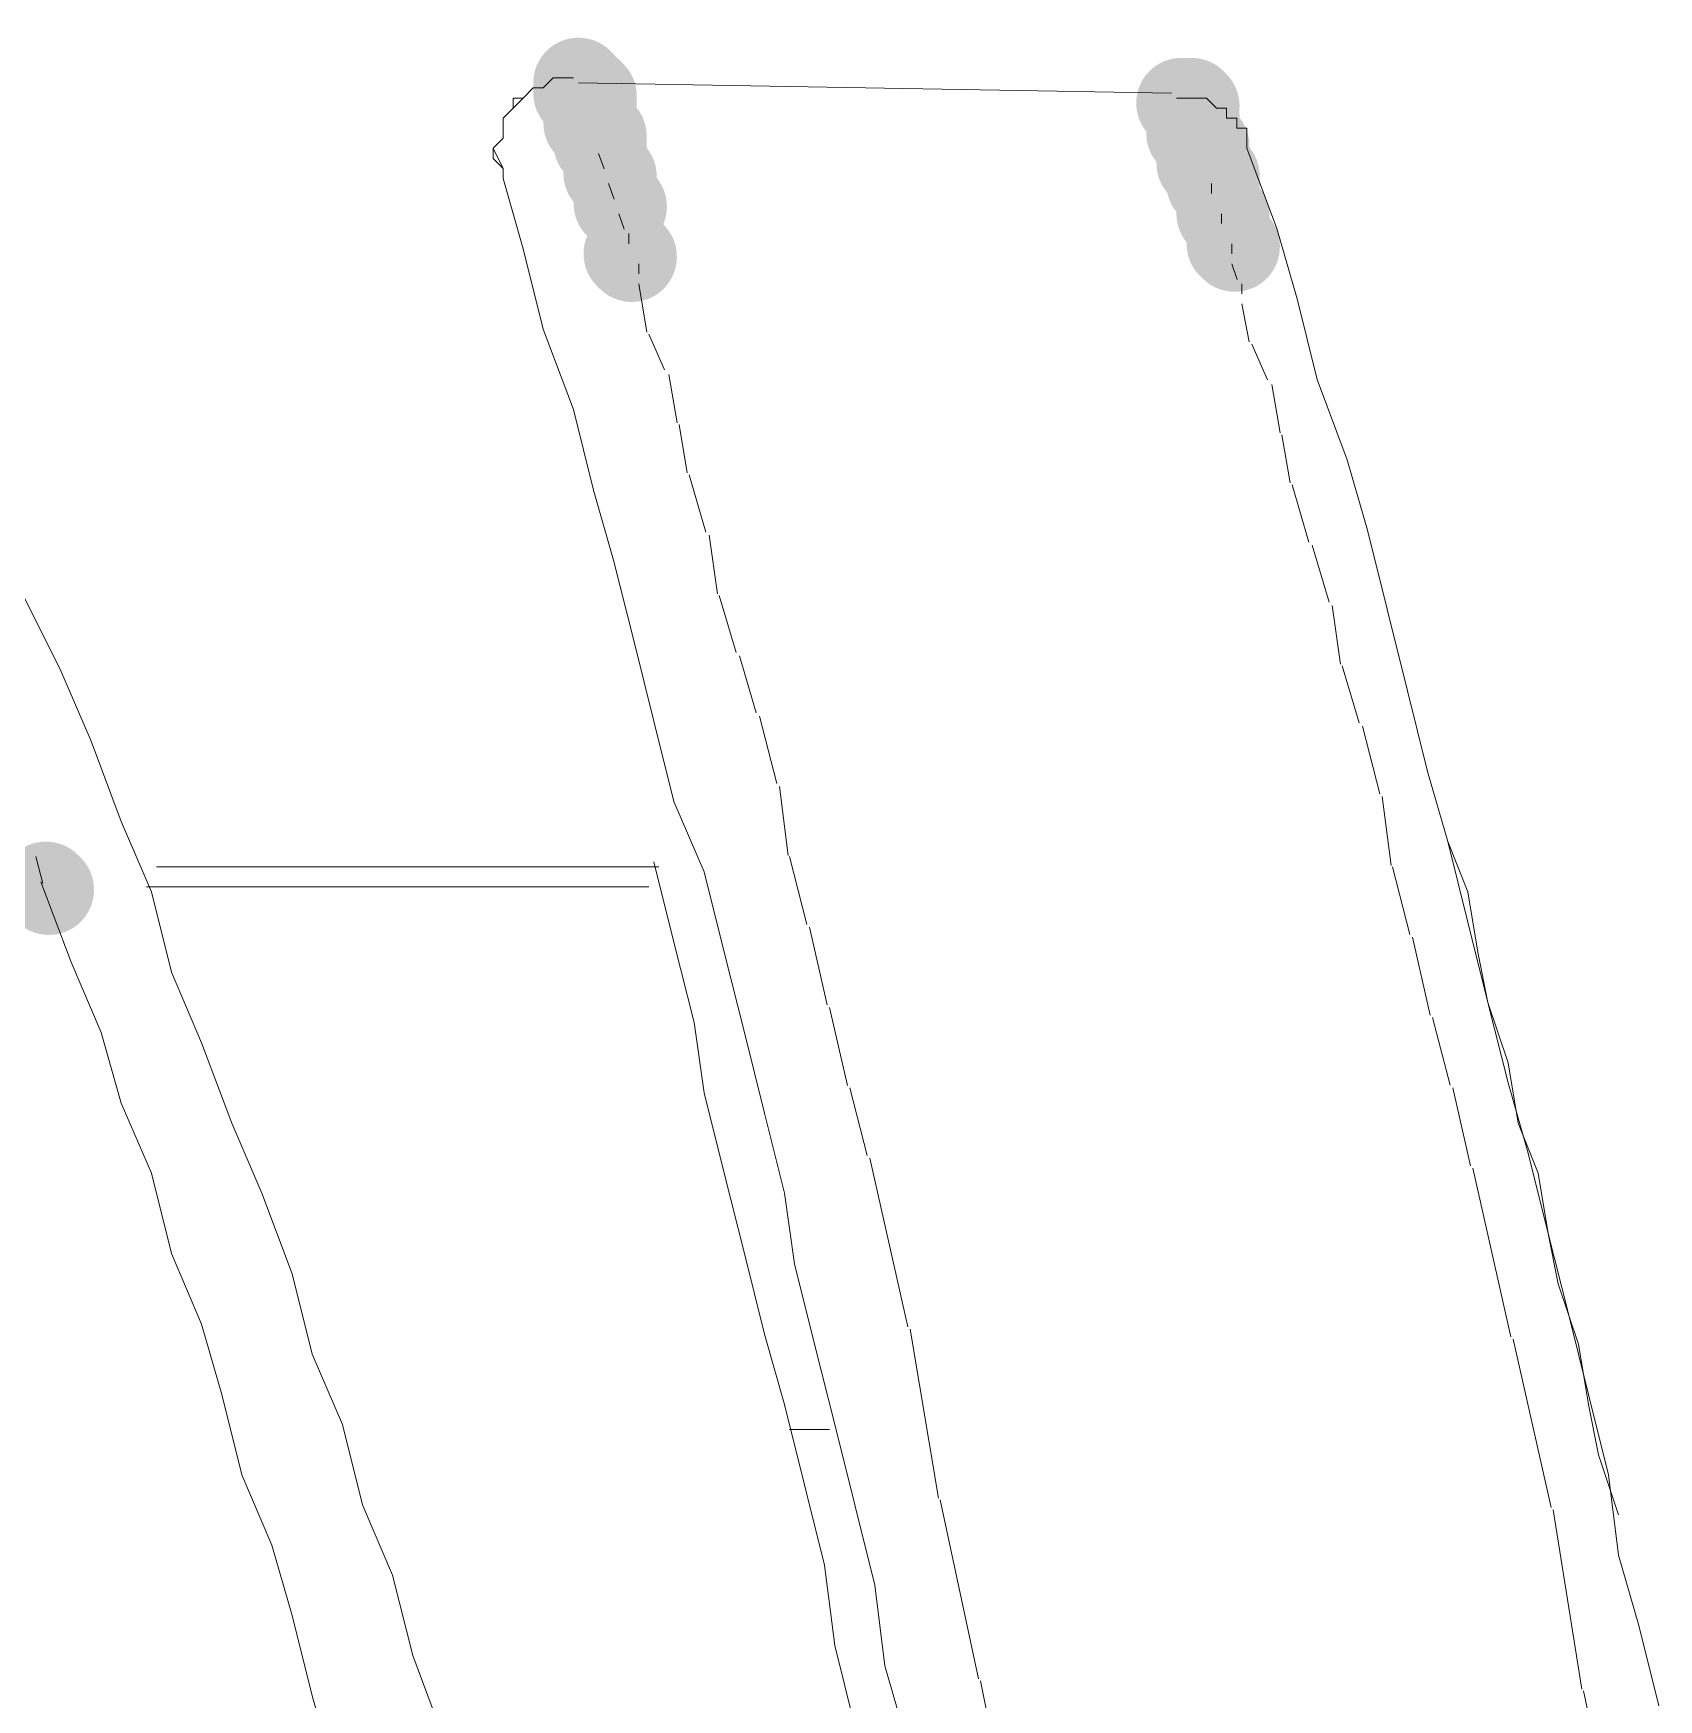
# Model space of a CAD drawing. Header units: millimetres. Extents: x 0 to 297, y 0 to 208.
# Drawn here: x 226.004 to 229.103, y 153.901 to 157.079 of the extents above; entities that cross this region are included whole.
import ezdxf

# ---------------------------------------------------------------- set-up
doc = ezdxf.new("R2010")
doc.units = ezdxf.units.MM

msp = doc.modelspace()

# ---------------------------------------------------------------- hatches: boundary and pattern name
h = msp.add_hatch(color=7)
edge = h.paths.add_edge_path(flags=0)
edge.add_spline(control_points=[(227.104183, 157.045637), (227.070638, 157.079182), (227.015746, 157.079182), (226.982201, 157.045637), (226.948656, 157.012092), (226.948656, 156.9572), (226.982201, 156.923655), (226.982201, 156.923655), (226.987845, 156.918011), (226.987845, 156.918011), (227.02139, 156.884466), (227.076282, 156.884466), (227.109827, 156.918011), (227.143372, 156.951556), (227.143372, 157.006447), (227.109827, 157.039992), (227.109827, 157.039992), (227.104183, 157.045637), (227.104183, 157.045637)], knot_values=[0, 0, 0, 0, 1, 1, 1, 2, 2, 2, 3, 3, 3, 4, 4, 4, 5, 5, 5, 6, 6, 6, 6], degree=3, periodic=1)
h = msp.add_hatch(color=7)
edge = h.paths.add_edge_path(flags=0)
edge.add_spline(control_points=[(227.104183, 157.045637), (227.070638, 157.079182), (227.015746, 157.079182), (226.982201, 157.045637), (226.948656, 157.012092), (226.948656, 156.9572), (226.982201, 156.923655), (226.982201, 156.923655), (226.987845, 156.918011), (226.987845, 156.918011), (227.02139, 156.884466), (227.076282, 156.884466), (227.109827, 156.918011), (227.143372, 156.951556), (227.143372, 157.006447), (227.109827, 157.039992), (227.109827, 157.039992), (227.104183, 157.045637), (227.104183, 157.045637)], knot_values=[0, 0, 0, 0, 1, 1, 1, 2, 2, 2, 3, 3, 3, 4, 4, 4, 5, 5, 5, 6, 6, 6, 6], degree=3, periodic=1)
h = msp.add_hatch(color=7)
edge = h.paths.add_edge_path(flags=0)
edge.add_spline(control_points=[(227.104183, 157.045637), (227.070638, 157.079182), (227.015746, 157.079182), (226.982201, 157.045637), (226.948656, 157.012092), (226.948656, 156.9572), (226.982201, 156.923655), (226.982201, 156.923655), (226.987845, 156.918011), (226.987845, 156.918011), (227.02139, 156.884466), (227.076282, 156.884466), (227.109827, 156.918011), (227.143372, 156.951556), (227.143372, 157.006447), (227.109827, 157.039992), (227.109827, 157.039992), (227.104183, 157.045637), (227.104183, 157.045637)], knot_values=[0, 0, 0, 0, 1, 1, 1, 2, 2, 2, 3, 3, 3, 4, 4, 4, 5, 5, 5, 6, 6, 6, 6], degree=3, periodic=1)
h = msp.add_hatch(color=7)
edge = h.paths.add_edge_path(flags=0)
edge.add_spline(control_points=[(227.104183, 157.045637), (227.070638, 157.079182), (227.015746, 157.079182), (226.982201, 157.045637), (226.948656, 157.012092), (226.948656, 156.9572), (226.982201, 156.923655), (226.982201, 156.923655), (226.987845, 156.918011), (226.987845, 156.918011), (227.02139, 156.884466), (227.076282, 156.884466), (227.109827, 156.918011), (227.143372, 156.951556), (227.143372, 157.006447), (227.109827, 157.039992), (227.109827, 157.039992), (227.104183, 157.045637), (227.104183, 157.045637)], knot_values=[0, 0, 0, 0, 1, 1, 1, 2, 2, 2, 3, 3, 3, 4, 4, 4, 5, 5, 5, 6, 6, 6, 6], degree=3, periodic=1)
h = msp.add_hatch(color=7)
edge = h.paths.add_edge_path(flags=0)
edge.add_spline(control_points=[(227.104183, 157.045637), (227.070638, 157.079182), (227.015746, 157.079182), (226.982201, 157.045637), (226.948656, 157.012092), (226.948656, 156.9572), (226.982201, 156.923655), (226.982201, 156.923655), (226.987845, 156.918011), (226.987845, 156.918011), (227.02139, 156.884466), (227.076282, 156.884466), (227.109827, 156.918011), (227.143372, 156.951556), (227.143372, 157.006447), (227.109827, 157.039992), (227.109827, 157.039992), (227.104183, 157.045637), (227.104183, 157.045637)], knot_values=[0, 0, 0, 0, 1, 1, 1, 2, 2, 2, 3, 3, 3, 4, 4, 4, 5, 5, 5, 6, 6, 6, 6], degree=3, periodic=1)
h = msp.add_hatch(color=7)
edge = h.paths.add_edge_path(flags=0)
edge.add_spline(control_points=[(227.104183, 157.045637), (227.070638, 157.079182), (227.015746, 157.079182), (226.982201, 157.045637), (226.948656, 157.012092), (226.948656, 156.9572), (226.982201, 156.923655), (226.982201, 156.923655), (226.987845, 156.918011), (226.987845, 156.918011), (227.02139, 156.884466), (227.076282, 156.884466), (227.109827, 156.918011), (227.143372, 156.951556), (227.143372, 157.006447), (227.109827, 157.039992), (227.109827, 157.039992), (227.104183, 157.045637), (227.104183, 157.045637)], knot_values=[0, 0, 0, 0, 1, 1, 1, 2, 2, 2, 3, 3, 3, 4, 4, 4, 5, 5, 5, 6, 6, 6, 6], degree=3, periodic=1)
h = msp.add_hatch(color=7)
edge = h.paths.add_edge_path(flags=0)
edge.add_spline(control_points=[(227.104183, 157.045637), (227.070638, 157.079182), (227.015746, 157.079182), (226.982201, 157.045637), (226.948656, 157.012092), (226.948656, 156.9572), (226.982201, 156.923655), (226.982201, 156.923655), (226.987845, 156.918011), (226.987845, 156.918011), (227.02139, 156.884466), (227.076282, 156.884466), (227.109827, 156.918011), (227.143372, 156.951556), (227.143372, 157.006447), (227.109827, 157.039992), (227.109827, 157.039992), (227.104183, 157.045637), (227.104183, 157.045637)], knot_values=[0, 0, 0, 0, 1, 1, 1, 2, 2, 2, 3, 3, 3, 4, 4, 4, 5, 5, 5, 6, 6, 6, 6], degree=3, periodic=1)
h = msp.add_hatch(color=7)
edge = h.paths.add_edge_path(flags=0)
edge.add_spline(control_points=[(227.104183, 157.045637), (227.070638, 157.079182), (227.015746, 157.079182), (226.982201, 157.045637), (226.948656, 157.012092), (226.948656, 156.9572), (226.982201, 156.923655), (226.982201, 156.923655), (226.987845, 156.918011), (226.987845, 156.918011), (227.02139, 156.884466), (227.076282, 156.884466), (227.109827, 156.918011), (227.143372, 156.951556), (227.143372, 157.006447), (227.109827, 157.039992), (227.109827, 157.039992), (227.104183, 157.045637), (227.104183, 157.045637)], knot_values=[0, 0, 0, 0, 1, 1, 1, 2, 2, 2, 3, 3, 3, 4, 4, 4, 5, 5, 5, 6, 6, 6, 6], degree=3, periodic=1)
h = msp.add_hatch(color=7)
edge = h.paths.add_edge_path(flags=0)
edge.add_spline(control_points=[(227.104183, 157.045637), (227.070638, 157.079182), (227.015746, 157.079182), (226.982201, 157.045637), (226.948656, 157.012092), (226.948656, 156.9572), (226.982201, 156.923655), (226.982201, 156.923655), (226.987845, 156.918011), (226.987845, 156.918011), (227.02139, 156.884466), (227.076282, 156.884466), (227.109827, 156.918011), (227.143372, 156.951556), (227.143372, 157.006447), (227.109827, 157.039992), (227.109827, 157.039992), (227.104183, 157.045637), (227.104183, 157.045637)], knot_values=[0, 0, 0, 0, 1, 1, 1, 2, 2, 2, 3, 3, 3, 4, 4, 4, 5, 5, 5, 6, 6, 6, 6], degree=3, periodic=1)
h = msp.add_hatch(color=7)
edge = h.paths.add_edge_path(flags=0)
edge.add_spline(control_points=[(227.104183, 157.045637), (227.070638, 157.079182), (227.015746, 157.079182), (226.982201, 157.045637), (226.948656, 157.012092), (226.948656, 156.9572), (226.982201, 156.923655), (226.982201, 156.923655), (226.987845, 156.918011), (226.987845, 156.918011), (227.02139, 156.884466), (227.076282, 156.884466), (227.109827, 156.918011), (227.143372, 156.951556), (227.143372, 157.006447), (227.109827, 157.039992), (227.109827, 157.039992), (227.104183, 157.045637), (227.104183, 157.045637)], knot_values=[0, 0, 0, 0, 1, 1, 1, 2, 2, 2, 3, 3, 3, 4, 4, 4, 5, 5, 5, 6, 6, 6, 6], degree=3, periodic=1)
h = msp.add_hatch(color=7)
edge = h.paths.add_edge_path(flags=0)
edge.add_spline(control_points=[(227.104183, 157.045637), (227.070638, 157.079182), (227.015746, 157.079182), (226.982201, 157.045637), (226.948656, 157.012092), (226.948656, 156.9572), (226.982201, 156.923655), (226.982201, 156.923655), (226.987845, 156.918011), (226.987845, 156.918011), (227.02139, 156.884466), (227.076282, 156.884466), (227.109827, 156.918011), (227.143372, 156.951556), (227.143372, 157.006447), (227.109827, 157.039992), (227.109827, 157.039992), (227.104183, 157.045637), (227.104183, 157.045637)], knot_values=[0, 0, 0, 0, 1, 1, 1, 2, 2, 2, 3, 3, 3, 4, 4, 4, 5, 5, 5, 6, 6, 6, 6], degree=3, periodic=1)
h = msp.add_hatch(color=7)
edge = h.paths.add_edge_path(flags=0)
edge.add_spline(control_points=[(227.104183, 157.026234), (227.070638, 157.059779), (227.015746, 157.059779), (226.982201, 157.026234), (226.948656, 156.992689), (226.948656, 156.937797), (226.982201, 156.904252), (226.982201, 156.904252), (226.987845, 156.898608), (226.987845, 156.898608), (227.02139, 156.865063), (227.076282, 156.865063), (227.109827, 156.898608), (227.143372, 156.932153), (227.143372, 156.987045), (227.109827, 157.02059), (227.109827, 157.02059), (227.104183, 157.026234), (227.104183, 157.026234)], knot_values=[0, 0, 0, 0, 1, 1, 1, 2, 2, 2, 3, 3, 3, 4, 4, 4, 5, 5, 5, 6, 6, 6, 6], degree=3, periodic=1)
h = msp.add_hatch(color=7)
edge = h.paths.add_edge_path(flags=0)
edge.add_spline(control_points=[(227.104183, 157.026234), (227.070638, 157.059779), (227.015746, 157.059779), (226.982201, 157.026234), (226.948656, 156.992689), (226.948656, 156.937797), (226.982201, 156.904252), (226.982201, 156.904252), (226.987845, 156.898608), (226.987845, 156.898608), (227.02139, 156.865063), (227.076282, 156.865063), (227.109827, 156.898608), (227.143372, 156.932153), (227.143372, 156.987045), (227.109827, 157.02059), (227.109827, 157.02059), (227.104183, 157.026234), (227.104183, 157.026234)], knot_values=[0, 0, 0, 0, 1, 1, 1, 2, 2, 2, 3, 3, 3, 4, 4, 4, 5, 5, 5, 6, 6, 6, 6], degree=3, periodic=1)
h = msp.add_hatch(color=7)
edge = h.paths.add_edge_path(flags=0)
edge.add_spline(control_points=[(227.104183, 157.026234), (227.070638, 157.059779), (227.015746, 157.059779), (226.982201, 157.026234), (226.948656, 156.992689), (226.948656, 156.937797), (226.982201, 156.904252), (226.982201, 156.904252), (226.987845, 156.898608), (226.987845, 156.898608), (227.02139, 156.865063), (227.076282, 156.865063), (227.109827, 156.898608), (227.143372, 156.932153), (227.143372, 156.987045), (227.109827, 157.02059), (227.109827, 157.02059), (227.104183, 157.026234), (227.104183, 157.026234)], knot_values=[0, 0, 0, 0, 1, 1, 1, 2, 2, 2, 3, 3, 3, 4, 4, 4, 5, 5, 5, 6, 6, 6, 6], degree=3, periodic=1)
h = msp.add_hatch(color=7)
edge = h.paths.add_edge_path(flags=0)
edge.add_spline(control_points=[(227.123585, 157.026234), (227.09004, 157.059779), (227.035149, 157.059779), (227.001604, 157.026234), (226.968059, 156.992689), (226.968059, 156.937797), (227.001604, 156.904252), (227.001604, 156.904252), (227.007248, 156.898608), (227.007248, 156.898608), (227.040793, 156.865063), (227.095685, 156.865063), (227.12923, 156.898608), (227.162775, 156.932153), (227.162775, 156.987045), (227.12923, 157.02059), (227.12923, 157.02059), (227.123585, 157.026234), (227.123585, 157.026234)], knot_values=[0, 0, 0, 0, 1, 1, 1, 2, 2, 2, 3, 3, 3, 4, 4, 4, 5, 5, 5, 6, 6, 6, 6], degree=3, periodic=1)
h = msp.add_hatch(color=7)
edge = h.paths.add_edge_path(flags=0)
edge.add_spline(control_points=[(227.123585, 157.007184), (227.09004, 157.040729), (227.035149, 157.040729), (227.001604, 157.007184), (226.968059, 156.973639), (226.968059, 156.918747), (227.001604, 156.885202), (227.001604, 156.885202), (227.007248, 156.879558), (227.007248, 156.879558), (227.040793, 156.846013), (227.095685, 156.846013), (227.12923, 156.879558), (227.162775, 156.913103), (227.162775, 156.967995), (227.12923, 157.00154), (227.12923, 157.00154), (227.123585, 157.007184), (227.123585, 157.007184)], knot_values=[0, 0, 0, 0, 1, 1, 1, 2, 2, 2, 3, 3, 3, 4, 4, 4, 5, 5, 5, 6, 6, 6, 6], degree=3, periodic=1)
h = msp.add_hatch(color=7)
edge = h.paths.add_edge_path(flags=0)
edge.add_spline(control_points=[(227.123585, 157.007184), (227.09004, 157.040729), (227.035149, 157.040729), (227.001604, 157.007184), (226.968059, 156.973639), (226.968059, 156.918747), (227.001604, 156.885202), (227.001604, 156.885202), (227.007248, 156.879558), (227.007248, 156.879558), (227.040793, 156.846013), (227.095685, 156.846013), (227.12923, 156.879558), (227.162775, 156.913103), (227.162775, 156.967995), (227.12923, 157.00154), (227.12923, 157.00154), (227.123585, 157.007184), (227.123585, 157.007184)], knot_values=[0, 0, 0, 0, 1, 1, 1, 2, 2, 2, 3, 3, 3, 4, 4, 4, 5, 5, 5, 6, 6, 6, 6], degree=3, periodic=1)
h = msp.add_hatch(color=7)
edge = h.paths.add_edge_path(flags=0)
edge.add_spline(control_points=[(227.123585, 157.007184), (227.09004, 157.040729), (227.035149, 157.040729), (227.001604, 157.007184), (226.968059, 156.973639), (226.968059, 156.918747), (227.001604, 156.885202), (227.001604, 156.885202), (227.007248, 156.879558), (227.007248, 156.879558), (227.040793, 156.846013), (227.095685, 156.846013), (227.12923, 156.879558), (227.162775, 156.913103), (227.162775, 156.967995), (227.12923, 157.00154), (227.12923, 157.00154), (227.123585, 157.007184), (227.123585, 157.007184)], knot_values=[0, 0, 0, 0, 1, 1, 1, 2, 2, 2, 3, 3, 3, 4, 4, 4, 5, 5, 5, 6, 6, 6, 6], degree=3, periodic=1)
h = msp.add_hatch(color=7)
edge = h.paths.add_edge_path(flags=0)
edge.add_spline(control_points=[(228.254238, 157.007184), (228.220693, 157.040729), (228.165801, 157.040729), (228.132256, 157.007184), (228.098711, 156.973639), (228.098711, 156.918747), (228.132256, 156.885202), (228.132256, 156.885202), (228.137901, 156.879558), (228.137901, 156.879558), (228.171446, 156.846013), (228.226338, 156.846013), (228.259883, 156.879558), (228.293428, 156.913103), (228.293428, 156.967995), (228.259883, 157.00154), (228.259883, 157.00154), (228.254238, 157.007184), (228.254238, 157.007184)], knot_values=[0, 0, 0, 0, 1, 1, 1, 2, 2, 2, 3, 3, 3, 4, 4, 4, 5, 5, 5, 6, 6, 6, 6], degree=3, periodic=1)
h = msp.add_hatch(color=7)
edge = h.paths.add_edge_path(flags=0)
edge.add_spline(control_points=[(228.254238, 157.007184), (228.220693, 157.040729), (228.165801, 157.040729), (228.132256, 157.007184), (228.098711, 156.973639), (228.098711, 156.918747), (228.132256, 156.885202), (228.132256, 156.885202), (228.137901, 156.879558), (228.137901, 156.879558), (228.171446, 156.846013), (228.226338, 156.846013), (228.259883, 156.879558), (228.293428, 156.913103), (228.293428, 156.967995), (228.259883, 157.00154), (228.259883, 157.00154), (228.254238, 157.007184), (228.254238, 157.007184)], knot_values=[0, 0, 0, 0, 1, 1, 1, 2, 2, 2, 3, 3, 3, 4, 4, 4, 5, 5, 5, 6, 6, 6, 6], degree=3, periodic=1)
h = msp.add_hatch(color=7)
edge = h.paths.add_edge_path(flags=0)
edge.add_spline(control_points=[(228.254238, 157.007184), (228.220693, 157.040729), (228.165801, 157.040729), (228.132256, 157.007184), (228.098711, 156.973639), (228.098711, 156.918747), (228.132256, 156.885202), (228.132256, 156.885202), (228.137901, 156.879558), (228.137901, 156.879558), (228.171446, 156.846013), (228.226338, 156.846013), (228.259883, 156.879558), (228.293428, 156.913103), (228.293428, 156.967995), (228.259883, 157.00154), (228.259883, 157.00154), (228.254238, 157.007184), (228.254238, 157.007184)], knot_values=[0, 0, 0, 0, 1, 1, 1, 2, 2, 2, 3, 3, 3, 4, 4, 4, 5, 5, 5, 6, 6, 6, 6], degree=3, periodic=1)
h = msp.add_hatch(color=7)
edge = h.paths.add_edge_path(flags=0)
edge.add_spline(control_points=[(228.254238, 157.007184), (228.220693, 157.040729), (228.165801, 157.040729), (228.132256, 157.007184), (228.098711, 156.973639), (228.098711, 156.918747), (228.132256, 156.885202), (228.132256, 156.885202), (228.137901, 156.879558), (228.137901, 156.879558), (228.171446, 156.846013), (228.226338, 156.846013), (228.259883, 156.879558), (228.293428, 156.913103), (228.293428, 156.967995), (228.259883, 157.00154), (228.259883, 157.00154), (228.254238, 157.007184), (228.254238, 157.007184)], knot_values=[0, 0, 0, 0, 1, 1, 1, 2, 2, 2, 3, 3, 3, 4, 4, 4, 5, 5, 5, 6, 6, 6, 6], degree=3, periodic=1)
h = msp.add_hatch(color=7)
edge = h.paths.add_edge_path(flags=0)
edge.add_spline(control_points=[(228.254238, 157.007184), (228.220693, 157.040729), (228.165801, 157.040729), (228.132256, 157.007184), (228.098711, 156.973639), (228.098711, 156.918747), (228.132256, 156.885202), (228.132256, 156.885202), (228.137901, 156.879558), (228.137901, 156.879558), (228.171446, 156.846013), (228.226338, 156.846013), (228.259883, 156.879558), (228.293428, 156.913103), (228.293428, 156.967995), (228.259883, 157.00154), (228.259883, 157.00154), (228.254238, 157.007184), (228.254238, 157.007184)], knot_values=[0, 0, 0, 0, 1, 1, 1, 2, 2, 2, 3, 3, 3, 4, 4, 4, 5, 5, 5, 6, 6, 6, 6], degree=3, periodic=1)
h = msp.add_hatch(color=7)
edge = h.paths.add_edge_path(flags=0)
edge.add_spline(control_points=[(228.254238, 157.007184), (228.220693, 157.040729), (228.165801, 157.040729), (228.132256, 157.007184), (228.098711, 156.973639), (228.098711, 156.918747), (228.132256, 156.885202), (228.132256, 156.885202), (228.137901, 156.879558), (228.137901, 156.879558), (228.171446, 156.846013), (228.226338, 156.846013), (228.259883, 156.879558), (228.293428, 156.913103), (228.293428, 156.967995), (228.259883, 157.00154), (228.259883, 157.00154), (228.254238, 157.007184), (228.254238, 157.007184)], knot_values=[0, 0, 0, 0, 1, 1, 1, 2, 2, 2, 3, 3, 3, 4, 4, 4, 5, 5, 5, 6, 6, 6, 6], degree=3, periodic=1)
h = msp.add_hatch(color=7)
edge = h.paths.add_edge_path(flags=0)
edge.add_spline(control_points=[(228.254238, 157.007184), (228.220693, 157.040729), (228.165801, 157.040729), (228.132256, 157.007184), (228.098711, 156.973639), (228.098711, 156.918747), (228.132256, 156.885202), (228.132256, 156.885202), (228.137901, 156.879558), (228.137901, 156.879558), (228.171446, 156.846013), (228.226338, 156.846013), (228.259883, 156.879558), (228.293428, 156.913103), (228.293428, 156.967995), (228.259883, 157.00154), (228.259883, 157.00154), (228.254238, 157.007184), (228.254238, 157.007184)], knot_values=[0, 0, 0, 0, 1, 1, 1, 2, 2, 2, 3, 3, 3, 4, 4, 4, 5, 5, 5, 6, 6, 6, 6], degree=3, periodic=1)
h = msp.add_hatch(color=7)
edge = h.paths.add_edge_path(flags=0)
edge.add_spline(control_points=[(228.254238, 157.007184), (228.220693, 157.040729), (228.165801, 157.040729), (228.132256, 157.007184), (228.098711, 156.973639), (228.098711, 156.918747), (228.132256, 156.885202), (228.132256, 156.885202), (228.137901, 156.879558), (228.137901, 156.879558), (228.171446, 156.846013), (228.226338, 156.846013), (228.259883, 156.879558), (228.293428, 156.913103), (228.293428, 156.967995), (228.259883, 157.00154), (228.259883, 157.00154), (228.254238, 157.007184), (228.254238, 157.007184)], knot_values=[0, 0, 0, 0, 1, 1, 1, 2, 2, 2, 3, 3, 3, 4, 4, 4, 5, 5, 5, 6, 6, 6, 6], degree=3, periodic=1)
h = msp.add_hatch(color=7)
edge = h.paths.add_edge_path(flags=0)
edge.add_spline(control_points=[(228.254238, 157.007184), (228.220693, 157.040729), (228.165801, 157.040729), (228.132256, 157.007184), (228.098711, 156.973639), (228.098711, 156.918747), (228.132256, 156.885202), (228.132256, 156.885202), (228.137901, 156.879558), (228.137901, 156.879558), (228.171446, 156.846013), (228.226338, 156.846013), (228.259883, 156.879558), (228.293428, 156.913103), (228.293428, 156.967995), (228.259883, 157.00154), (228.259883, 157.00154), (228.254238, 157.007184), (228.254238, 157.007184)], knot_values=[0, 0, 0, 0, 1, 1, 1, 2, 2, 2, 3, 3, 3, 4, 4, 4, 5, 5, 5, 6, 6, 6, 6], degree=3, periodic=1)
h = msp.add_hatch(color=7)
edge = h.paths.add_edge_path(flags=0)
edge.add_spline(control_points=[(228.273288, 157.007184), (228.239743, 157.040729), (228.184851, 157.040729), (228.151306, 157.007184), (228.117761, 156.973639), (228.117761, 156.918747), (228.151306, 156.885202), (228.151306, 156.885202), (228.156951, 156.879558), (228.156951, 156.879558), (228.190496, 156.846013), (228.245388, 156.846013), (228.278933, 156.879558), (228.312478, 156.913103), (228.312478, 156.967995), (228.278933, 157.00154), (228.278933, 157.00154), (228.273288, 157.007184), (228.273288, 157.007184)], knot_values=[0, 0, 0, 0, 1, 1, 1, 2, 2, 2, 3, 3, 3, 4, 4, 4, 5, 5, 5, 6, 6, 6, 6], degree=3, periodic=1)
h = msp.add_hatch(color=7)
edge = h.paths.add_edge_path(flags=0)
edge.add_spline(control_points=[(228.273288, 157.007184), (228.239743, 157.040729), (228.184851, 157.040729), (228.151306, 157.007184), (228.117761, 156.973639), (228.117761, 156.918747), (228.151306, 156.885202), (228.151306, 156.885202), (228.156951, 156.879558), (228.156951, 156.879558), (228.190496, 156.846013), (228.245388, 156.846013), (228.278933, 156.879558), (228.312478, 156.913103), (228.312478, 156.967995), (228.278933, 157.00154), (228.278933, 157.00154), (228.273288, 157.007184), (228.273288, 157.007184)], knot_values=[0, 0, 0, 0, 1, 1, 1, 2, 2, 2, 3, 3, 3, 4, 4, 4, 5, 5, 5, 6, 6, 6, 6], degree=3, periodic=1)
h = msp.add_hatch(color=7)
edge = h.paths.add_edge_path(flags=0)
edge.add_spline(control_points=[(228.273288, 157.007184), (228.239743, 157.040729), (228.184851, 157.040729), (228.151306, 157.007184), (228.117761, 156.973639), (228.117761, 156.918747), (228.151306, 156.885202), (228.151306, 156.885202), (228.156951, 156.879558), (228.156951, 156.879558), (228.190496, 156.846013), (228.245388, 156.846013), (228.278933, 156.879558), (228.312478, 156.913103), (228.312478, 156.967995), (228.278933, 157.00154), (228.278933, 157.00154), (228.273288, 157.007184), (228.273288, 157.007184)], knot_values=[0, 0, 0, 0, 1, 1, 1, 2, 2, 2, 3, 3, 3, 4, 4, 4, 5, 5, 5, 6, 6, 6, 6], degree=3, periodic=1)
h = msp.add_hatch(color=7)
edge = h.paths.add_edge_path(flags=0)
edge.add_spline(control_points=[(227.123585, 156.988134), (227.09004, 157.021679), (227.035149, 157.021679), (227.001604, 156.988134), (226.968059, 156.954589), (226.968059, 156.899697), (227.001604, 156.866152), (227.001604, 156.866152), (227.007248, 156.860508), (227.007248, 156.860508), (227.040793, 156.826963), (227.095685, 156.826963), (227.12923, 156.860508), (227.162775, 156.894053), (227.162775, 156.948945), (227.12923, 156.98249), (227.12923, 156.98249), (227.123585, 156.988134), (227.123585, 156.988134)], knot_values=[0, 0, 0, 0, 1, 1, 1, 2, 2, 2, 3, 3, 3, 4, 4, 4, 5, 5, 5, 6, 6, 6, 6], degree=3, periodic=1)
h = msp.add_hatch(color=7)
edge = h.paths.add_edge_path(flags=0)
edge.add_spline(control_points=[(227.123585, 156.988134), (227.09004, 157.021679), (227.035149, 157.021679), (227.001604, 156.988134), (226.968059, 156.954589), (226.968059, 156.899697), (227.001604, 156.866152), (227.001604, 156.866152), (227.007248, 156.860508), (227.007248, 156.860508), (227.040793, 156.826963), (227.095685, 156.826963), (227.12923, 156.860508), (227.162775, 156.894053), (227.162775, 156.948945), (227.12923, 156.98249), (227.12923, 156.98249), (227.123585, 156.988134), (227.123585, 156.988134)], knot_values=[0, 0, 0, 0, 1, 1, 1, 2, 2, 2, 3, 3, 3, 4, 4, 4, 5, 5, 5, 6, 6, 6, 6], degree=3, periodic=1)
h = msp.add_hatch(color=7)
edge = h.paths.add_edge_path(flags=0)
edge.add_spline(control_points=[(227.123585, 156.988134), (227.09004, 157.021679), (227.035149, 157.021679), (227.001604, 156.988134), (226.968059, 156.954589), (226.968059, 156.899697), (227.001604, 156.866152), (227.001604, 156.866152), (227.007248, 156.860508), (227.007248, 156.860508), (227.040793, 156.826963), (227.095685, 156.826963), (227.12923, 156.860508), (227.162775, 156.894053), (227.162775, 156.948945), (227.12923, 156.98249), (227.12923, 156.98249), (227.123585, 156.988134), (227.123585, 156.988134)], knot_values=[0, 0, 0, 0, 1, 1, 1, 2, 2, 2, 3, 3, 3, 4, 4, 4, 5, 5, 5, 6, 6, 6, 6], degree=3, periodic=1)
h = msp.add_hatch(color=7)
edge = h.paths.add_edge_path(flags=0)
edge.add_spline(control_points=[(227.123585, 156.968731), (227.09004, 157.002276), (227.035149, 157.002276), (227.001604, 156.968731), (226.968059, 156.935186), (226.968059, 156.880294), (227.001604, 156.846749), (227.001604, 156.846749), (227.007248, 156.841105), (227.007248, 156.841105), (227.040793, 156.80756), (227.095685, 156.80756), (227.12923, 156.841105), (227.162775, 156.87465), (227.162775, 156.929542), (227.12923, 156.963087), (227.12923, 156.963087), (227.123585, 156.968731), (227.123585, 156.968731)], knot_values=[0, 0, 0, 0, 1, 1, 1, 2, 2, 2, 3, 3, 3, 4, 4, 4, 5, 5, 5, 6, 6, 6, 6], degree=3, periodic=1)
h = msp.add_hatch(color=7)
edge = h.paths.add_edge_path(flags=0)
edge.add_spline(control_points=[(228.273288, 156.988134), (228.239743, 157.021679), (228.184851, 157.021679), (228.151306, 156.988134), (228.117761, 156.954589), (228.117761, 156.899697), (228.151306, 156.866152), (228.151306, 156.866152), (228.156951, 156.860508), (228.156951, 156.860508), (228.190496, 156.826963), (228.245388, 156.826963), (228.278933, 156.860508), (228.312478, 156.894053), (228.312478, 156.948945), (228.278933, 156.98249), (228.278933, 156.98249), (228.273288, 156.988134), (228.273288, 156.988134)], knot_values=[0, 0, 0, 0, 1, 1, 1, 2, 2, 2, 3, 3, 3, 4, 4, 4, 5, 5, 5, 6, 6, 6, 6], degree=3, periodic=1)
h = msp.add_hatch(color=7)
edge = h.paths.add_edge_path(flags=0)
edge.add_spline(control_points=[(228.273288, 156.988134), (228.239743, 157.021679), (228.184851, 157.021679), (228.151306, 156.988134), (228.117761, 156.954589), (228.117761, 156.899697), (228.151306, 156.866152), (228.151306, 156.866152), (228.156951, 156.860508), (228.156951, 156.860508), (228.190496, 156.826963), (228.245388, 156.826963), (228.278933, 156.860508), (228.312478, 156.894053), (228.312478, 156.948945), (228.278933, 156.98249), (228.278933, 156.98249), (228.273288, 156.988134), (228.273288, 156.988134)], knot_values=[0, 0, 0, 0, 1, 1, 1, 2, 2, 2, 3, 3, 3, 4, 4, 4, 5, 5, 5, 6, 6, 6, 6], degree=3, periodic=1)
h = msp.add_hatch(color=7)
edge = h.paths.add_edge_path(flags=0)
edge.add_spline(control_points=[(228.273288, 156.988134), (228.239743, 157.021679), (228.184851, 157.021679), (228.151306, 156.988134), (228.117761, 156.954589), (228.117761, 156.899697), (228.151306, 156.866152), (228.151306, 156.866152), (228.156951, 156.860508), (228.156951, 156.860508), (228.190496, 156.826963), (228.245388, 156.826963), (228.278933, 156.860508), (228.312478, 156.894053), (228.312478, 156.948945), (228.278933, 156.98249), (228.278933, 156.98249), (228.273288, 156.988134), (228.273288, 156.988134)], knot_values=[0, 0, 0, 0, 1, 1, 1, 2, 2, 2, 3, 3, 3, 4, 4, 4, 5, 5, 5, 6, 6, 6, 6], degree=3, periodic=1)
h = msp.add_hatch(color=7)
edge = h.paths.add_edge_path(flags=0)
edge.add_spline(control_points=[(228.273288, 156.988134), (228.239743, 157.021679), (228.184851, 157.021679), (228.151306, 156.988134), (228.117761, 156.954589), (228.117761, 156.899697), (228.151306, 156.866152), (228.151306, 156.866152), (228.156951, 156.860508), (228.156951, 156.860508), (228.190496, 156.826963), (228.245388, 156.826963), (228.278933, 156.860508), (228.312478, 156.894053), (228.312478, 156.948945), (228.278933, 156.98249), (228.278933, 156.98249), (228.273288, 156.988134), (228.273288, 156.988134)], knot_values=[0, 0, 0, 0, 1, 1, 1, 2, 2, 2, 3, 3, 3, 4, 4, 4, 5, 5, 5, 6, 6, 6, 6], degree=3, periodic=1)
h = msp.add_hatch(color=7)
edge = h.paths.add_edge_path(flags=0)
edge.add_spline(control_points=[(228.273288, 156.968731), (228.239743, 157.002276), (228.184851, 157.002276), (228.151306, 156.968731), (228.117761, 156.935186), (228.117761, 156.880294), (228.151306, 156.846749), (228.151306, 156.846749), (228.156951, 156.841105), (228.156951, 156.841105), (228.190496, 156.80756), (228.245388, 156.80756), (228.278933, 156.841105), (228.312478, 156.87465), (228.312478, 156.929542), (228.278933, 156.963087), (228.278933, 156.963087), (228.273288, 156.968731), (228.273288, 156.968731)], knot_values=[0, 0, 0, 0, 1, 1, 1, 2, 2, 2, 3, 3, 3, 4, 4, 4, 5, 5, 5, 6, 6, 6, 6], degree=3, periodic=1)
h = msp.add_hatch(color=7)
edge = h.paths.add_edge_path(flags=0)
edge.add_spline(control_points=[(228.273288, 156.968731), (228.239743, 157.002276), (228.184851, 157.002276), (228.151306, 156.968731), (228.117761, 156.935186), (228.117761, 156.880294), (228.151306, 156.846749), (228.151306, 156.846749), (228.156951, 156.841105), (228.156951, 156.841105), (228.190496, 156.80756), (228.245388, 156.80756), (228.278933, 156.841105), (228.312478, 156.87465), (228.312478, 156.929542), (228.278933, 156.963087), (228.278933, 156.963087), (228.273288, 156.968731), (228.273288, 156.968731)], knot_values=[0, 0, 0, 0, 1, 1, 1, 2, 2, 2, 3, 3, 3, 4, 4, 4, 5, 5, 5, 6, 6, 6, 6], degree=3, periodic=1)
h = msp.add_hatch(color=7)
edge = h.paths.add_edge_path(flags=0)
edge.add_spline(control_points=[(228.273288, 156.968731), (228.239743, 157.002276), (228.184851, 157.002276), (228.151306, 156.968731), (228.117761, 156.935186), (228.117761, 156.880294), (228.151306, 156.846749), (228.151306, 156.846749), (228.156951, 156.841105), (228.156951, 156.841105), (228.190496, 156.80756), (228.245388, 156.80756), (228.278933, 156.841105), (228.312478, 156.87465), (228.312478, 156.929542), (228.278933, 156.963087), (228.278933, 156.963087), (228.273288, 156.968731), (228.273288, 156.968731)], knot_values=[0, 0, 0, 0, 1, 1, 1, 2, 2, 2, 3, 3, 3, 4, 4, 4, 5, 5, 5, 6, 6, 6, 6], degree=3, periodic=1)
h = msp.add_hatch(color=7)
edge = h.paths.add_edge_path(flags=0)
edge.add_spline(control_points=[(227.142635, 156.949681), (227.10909, 156.983226), (227.054199, 156.983226), (227.020654, 156.949681), (226.987109, 156.916136), (226.987109, 156.861244), (227.020654, 156.827699), (227.020654, 156.827699), (227.026298, 156.822055), (227.026298, 156.822055), (227.059843, 156.78851), (227.114735, 156.78851), (227.14828, 156.822055), (227.181825, 156.8556), (227.181825, 156.910492), (227.14828, 156.944037), (227.14828, 156.944037), (227.142635, 156.949681), (227.142635, 156.949681)], knot_values=[0, 0, 0, 0, 1, 1, 1, 2, 2, 2, 3, 3, 3, 4, 4, 4, 5, 5, 5, 6, 6, 6, 6], degree=3, periodic=1)
h = msp.add_hatch(color=7)
edge = h.paths.add_edge_path(flags=0)
edge.add_spline(control_points=[(227.142635, 156.930631), (227.10909, 156.964176), (227.054199, 156.964176), (227.020654, 156.930631), (226.987109, 156.897086), (226.987109, 156.842194), (227.020654, 156.808649), (227.020654, 156.808649), (227.026298, 156.803005), (227.026298, 156.803005), (227.059843, 156.76946), (227.114735, 156.76946), (227.14828, 156.803005), (227.181825, 156.83655), (227.181825, 156.891442), (227.14828, 156.924987), (227.14828, 156.924987), (227.142635, 156.930631), (227.142635, 156.930631)], knot_values=[0, 0, 0, 0, 1, 1, 1, 2, 2, 2, 3, 3, 3, 4, 4, 4, 5, 5, 5, 6, 6, 6, 6], degree=3, periodic=1)
h = msp.add_hatch(color=7)
edge = h.paths.add_edge_path(flags=0)
edge.add_spline(control_points=[(228.273288, 156.949681), (228.239743, 156.983226), (228.184851, 156.983226), (228.151306, 156.949681), (228.117761, 156.916136), (228.117761, 156.861244), (228.151306, 156.827699), (228.151306, 156.827699), (228.156951, 156.822055), (228.156951, 156.822055), (228.190496, 156.78851), (228.245388, 156.78851), (228.278933, 156.822055), (228.312478, 156.8556), (228.312478, 156.910492), (228.278933, 156.944037), (228.278933, 156.944037), (228.273288, 156.949681), (228.273288, 156.949681)], knot_values=[0, 0, 0, 0, 1, 1, 1, 2, 2, 2, 3, 3, 3, 4, 4, 4, 5, 5, 5, 6, 6, 6, 6], degree=3, periodic=1)
h = msp.add_hatch(color=7)
edge = h.paths.add_edge_path(flags=0)
edge.add_spline(control_points=[(228.294626, 156.928633), (228.26218, 156.963242), (228.207316, 156.965012), (228.172707, 156.932566), (228.138098, 156.90012), (228.136328, 156.845257), (228.168774, 156.810648), (228.168774, 156.810648), (228.174066, 156.805003), (228.174066, 156.805003), (228.206512, 156.770394), (228.261375, 156.768624), (228.295984, 156.80107), (228.330594, 156.833516), (228.332363, 156.88838), (228.299917, 156.922989), (228.299917, 156.922989), (228.294626, 156.928633), (228.294626, 156.928633)], knot_values=[0, 0, 0, 0, 1, 1, 1, 2, 2, 2, 3, 3, 3, 4, 4, 4, 5, 5, 5, 6, 6, 6, 6], degree=3, periodic=1)
h = msp.add_hatch(color=7)
edge = h.paths.add_edge_path(flags=0)
edge.add_spline(control_points=[(228.292691, 156.911228), (228.259146, 156.944773), (228.204254, 156.944773), (228.170709, 156.911228), (228.137164, 156.877683), (228.137164, 156.822792), (228.170709, 156.789247), (228.170709, 156.789247), (228.176001, 156.783955), (228.176001, 156.783955), (228.209546, 156.75041), (228.264438, 156.75041), (228.297983, 156.783955), (228.331528, 156.8175), (228.331528, 156.872392), (228.297983, 156.905937), (228.297983, 156.905937), (228.292691, 156.911228), (228.292691, 156.911228)], knot_values=[0, 0, 0, 0, 1, 1, 1, 2, 2, 2, 3, 3, 3, 4, 4, 4, 5, 5, 5, 6, 6, 6, 6], degree=3, periodic=1)
h = msp.add_hatch(color=7)
edge = h.paths.add_edge_path(flags=0)
edge.add_spline(control_points=[(227.161685, 156.873128), (227.12814, 156.906673), (227.073249, 156.906673), (227.039704, 156.873128), (227.006159, 156.839583), (227.006159, 156.784692), (227.039704, 156.751147), (227.039704, 156.751147), (227.045348, 156.745502), (227.045348, 156.745502), (227.078893, 156.711957), (227.133785, 156.711957), (227.16733, 156.745502), (227.200875, 156.779047), (227.200875, 156.833939), (227.16733, 156.867484), (227.16733, 156.867484), (227.161685, 156.873128), (227.161685, 156.873128)], knot_values=[0, 0, 0, 0, 1, 1, 1, 2, 2, 2, 3, 3, 3, 4, 4, 4, 5, 5, 5, 6, 6, 6, 6], degree=3, periodic=1)
h = msp.add_hatch(color=7)
edge = h.paths.add_edge_path(flags=0)
edge.add_spline(control_points=[(228.294626, 156.89018), (228.26218, 156.924789), (228.207316, 156.926559), (228.172707, 156.894113), (228.138098, 156.861667), (228.136328, 156.806804), (228.168774, 156.772195), (228.168774, 156.772195), (228.174066, 156.76655), (228.174066, 156.76655), (228.206512, 156.731941), (228.261375, 156.730171), (228.295984, 156.762617), (228.330594, 156.795063), (228.332363, 156.849927), (228.299917, 156.884536), (228.299917, 156.884536), (228.294626, 156.89018), (228.294626, 156.89018)], knot_values=[0, 0, 0, 0, 1, 1, 1, 2, 2, 2, 3, 3, 3, 4, 4, 4, 5, 5, 5, 6, 6, 6, 6], degree=3, periodic=1)
h = msp.add_hatch(color=7)
edge = h.paths.add_edge_path(flags=0)
edge.add_spline(control_points=[(228.311741, 156.873128), (228.278196, 156.906673), (228.223304, 156.906673), (228.189759, 156.873128), (228.156214, 156.839583), (228.156214, 156.784692), (228.189759, 156.751147), (228.189759, 156.751147), (228.195404, 156.745502), (228.195404, 156.745502), (228.228949, 156.711957), (228.28384, 156.711957), (228.317385, 156.745502), (228.35093, 156.779047), (228.35093, 156.833939), (228.317385, 156.867484), (228.317385, 156.867484), (228.311741, 156.873128), (228.311741, 156.873128)], knot_values=[0, 0, 0, 0, 1, 1, 1, 2, 2, 2, 3, 3, 3, 4, 4, 4, 5, 5, 5, 6, 6, 6, 6], degree=3, periodic=1)
h = msp.add_hatch(color=7)
edge = h.paths.add_edge_path(flags=0)
edge.add_spline(control_points=[(228.309743, 156.85566), (228.275134, 156.888106), (228.22027, 156.886337), (228.187824, 156.851728), (228.155378, 156.817118), (228.157148, 156.762255), (228.191757, 156.729809), (228.191757, 156.729809), (228.197402, 156.724517), (228.197402, 156.724517), (228.232011, 156.692071), (228.286874, 156.693841), (228.31932, 156.72845), (228.351766, 156.763059), (228.349996, 156.817923), (228.315387, 156.850369), (228.315387, 156.850369), (228.309743, 156.85566), (228.309743, 156.85566)], knot_values=[0, 0, 0, 0, 1, 1, 1, 2, 2, 2, 3, 3, 3, 4, 4, 4, 5, 5, 5, 6, 6, 6, 6], degree=3, periodic=1)
h = msp.add_hatch(color=7)
edge = h.paths.add_edge_path(flags=0)
edge.add_spline(control_points=[(227.181088, 156.815626), (227.147543, 156.849171), (227.092651, 156.849171), (227.059106, 156.815626), (227.025561, 156.782081), (227.025561, 156.727189), (227.059106, 156.693644), (227.059106, 156.693644), (227.064751, 156.687999), (227.064751, 156.687999), (227.098296, 156.654454), (227.153188, 156.654454), (227.186733, 156.687999), (227.220278, 156.721544), (227.220278, 156.776436), (227.186733, 156.809981), (227.186733, 156.809981), (227.181088, 156.815626), (227.181088, 156.815626)], knot_values=[0, 0, 0, 0, 1, 1, 1, 2, 2, 2, 3, 3, 3, 4, 4, 4, 5, 5, 5, 6, 6, 6, 6], degree=3, periodic=1)
h = msp.add_hatch(color=7)
edge = h.paths.add_edge_path(flags=0)
edge.add_spline(control_points=[(228.328793, 156.798158), (228.294184, 156.830604), (228.23932, 156.828834), (228.206874, 156.794225), (228.174428, 156.759616), (228.176198, 156.704752), (228.210807, 156.672306), (228.210807, 156.672306), (228.216452, 156.667015), (228.216452, 156.667015), (228.251061, 156.634569), (228.305924, 156.636338), (228.33837, 156.670948), (228.370816, 156.705557), (228.369046, 156.76042), (228.334437, 156.792866), (228.334437, 156.792866), (228.328793, 156.798158), (228.328793, 156.798158)], knot_values=[0, 0, 0, 0, 1, 1, 1, 2, 2, 2, 3, 3, 3, 4, 4, 4, 5, 5, 5, 6, 6, 6, 6], degree=3, periodic=1)
h = msp.add_hatch(color=7)
edge = h.paths.add_edge_path(flags=0)
edge.add_spline(control_points=[(228.348196, 156.740655), (228.313586, 156.773101), (228.258723, 156.771331), (228.226277, 156.736722), (228.193831, 156.702113), (228.195601, 156.64725), (228.23021, 156.614804), (228.23021, 156.614804), (228.235854, 156.609512), (228.235854, 156.609512), (228.270464, 156.577066), (228.325327, 156.578836), (228.357773, 156.613445), (228.390219, 156.648054), (228.388449, 156.702917), (228.35384, 156.735363), (228.35384, 156.735363), (228.348196, 156.740655), (228.348196, 156.740655)], knot_values=[0, 0, 0, 0, 1, 1, 1, 2, 2, 2, 3, 3, 3, 4, 4, 4, 5, 5, 5, 6, 6, 6, 6], degree=3, periodic=1)
h = msp.add_hatch(color=7)
edge = h.paths.add_edge_path(flags=0)
edge.add_spline(control_points=[(227.200138, 156.71967), (227.166593, 156.753215), (227.111701, 156.753215), (227.078156, 156.71967), (227.044611, 156.686125), (227.044611, 156.631233), (227.078156, 156.597688), (227.078156, 156.597688), (227.083801, 156.592044), (227.083801, 156.592044), (227.117346, 156.558499), (227.172238, 156.558499), (227.205783, 156.592044), (227.239328, 156.625589), (227.239328, 156.680481), (227.205783, 156.714026), (227.205783, 156.714026), (227.200138, 156.71967), (227.200138, 156.71967)], knot_values=[0, 0, 0, 0, 1, 1, 1, 2, 2, 2, 3, 3, 3, 4, 4, 4, 5, 5, 5, 6, 6, 6, 6], degree=3, periodic=1)
h = msp.add_hatch(color=7)
edge = h.paths.add_edge_path(flags=0)
edge.add_spline(control_points=[(226.088535, 155.512465), (226.05499, 155.54601), (226.000099, 155.54601), (225.966554, 155.512465), (225.933009, 155.47892), (225.933009, 155.424028), (225.966554, 155.390483), (225.966554, 155.390483), (225.972198, 155.384838), (225.972198, 155.384838), (226.005743, 155.351293), (226.060635, 155.351293), (226.09418, 155.384838), (226.127725, 155.418383), (226.127725, 155.473275), (226.09418, 155.50682), (226.09418, 155.50682), (226.088535, 155.512465), (226.088535, 155.512465)], knot_values=[0, 0, 0, 0, 1, 1, 1, 2, 2, 2, 3, 3, 3, 4, 4, 4, 5, 5, 5, 6, 6, 6, 6], degree=3, periodic=1)

# ---------------------------------------------------------------- linework, layer by layer
at = {"color": 7, "lineweight": 15}
for points in [[(226.784606, 153.831871), (226.727103, 153.985329), (226.68865, 154.138435), (226.631147, 154.27249), (226.593047, 154.425949), (226.535544, 154.560004), (226.497092, 154.713463), (226.439589, 154.866921), (226.382086, 155.000976), (226.324583, 155.154082), (226.267081, 155.28849), (226.228628, 155.441596), (226.171125, 155.576004), (226.113622, 155.72911), (226.056119, 155.863518), (225.979567, 156.016624), (225.922064, 156.150679), (225.864561, 156.285088), (225.807058, 156.438193), (225.749556, 156.572601), (225.673003, 156.706657), (225.6155, 156.860115), (225.557997, 156.994171)], [(226.995214, 156.994171), (226.976164, 156.975121), (226.957114, 156.975121), (226.938064, 156.955718), (226.918661, 156.955718), (226.918661, 156.936668), (226.899611, 156.917618), (226.899611, 156.898215), (226.899611, 156.879165), (226.880561, 156.860115), (226.880561, 156.840713), (226.899611, 156.821663), (226.899611, 156.802613)], [(227.033667, 156.994171), (227.014617, 156.994171), (226.995214, 156.994171), (226.976164, 156.975121), (226.957114, 156.975121), (226.938064, 156.955718), (226.918661, 156.936668), (226.899611, 156.917618), (226.899611, 156.898215), (226.899611, 156.879165), (226.880561, 156.860115), (226.899611, 156.821663), (226.899611, 156.802613)], [(227.033667, 156.994171), (227.014617, 156.994171), (226.995214, 156.994171)], [(227.043192, 156.984646), (228.174197, 156.965243)], [(228.317778, 156.860115), (228.317778, 156.879165), (228.317778, 156.898215), (228.298728, 156.898215), (228.298728, 156.917618), (228.279325, 156.917618), (228.279325, 156.936668), (228.260275, 156.936668), (228.241225, 156.955718), (228.221822, 156.955718), (228.202772, 156.955718), (228.183722, 156.955718)], [(228.317778, 156.860115), (228.317778, 156.879165), (228.317778, 156.898215), (228.298728, 156.898215), (228.298728, 156.917618), (228.279325, 156.917618), (228.279325, 156.936668), (228.260275, 156.936668), (228.241225, 156.955718), (228.221822, 156.955718), (228.202772, 156.955718), (228.183722, 156.955718)], [(227.081644, 156.850238), (227.092228, 156.820604)], [(229.103414, 153.889374), (229.065314, 154.042479), (229.026861, 154.176888), (229.007811, 154.329993), (228.969358, 154.483451), (228.931258, 154.63691), (228.892806, 154.790015), (228.854353, 154.943474), (228.816253, 155.077529), (228.7778, 155.230988), (228.739347, 155.384093), (228.701247, 155.537551), (228.662794, 155.671607), (228.624342, 155.825065), (228.586242, 155.978524), (228.547789, 156.131629), (228.509336, 156.265685), (228.451833, 156.419143), (228.413733, 156.572601), (228.375281, 156.706657), (228.317778, 156.860115)], [(227.666197, 153.831871), (227.627744, 153.965926), (227.608694, 154.119385), (227.570242, 154.27249), (227.532142, 154.425949), (227.493689, 154.579407), (227.455236, 154.732513), (227.436186, 154.866921), (227.397733, 155.020026), (227.359633, 155.173485), (227.321181, 155.32659), (227.282728, 155.480049), (227.225225, 155.614104), (227.187125, 155.767563), (227.148672, 155.921021), (227.110219, 156.074126), (227.072119, 156.208182), (227.033667, 156.36164), (226.976164, 156.515099), (226.938064, 156.668204), (226.899611, 156.802613)], [(227.100694, 156.792735), (227.111278, 156.763101)], [(228.25075, 156.792735), (228.25075, 156.773685)], [(227.120097, 156.735232), (227.130681, 156.705599)], [(228.2698, 156.735232), (228.2698, 156.716182)], [(227.139147, 156.697132), (227.139147, 156.677729)], [(228.289203, 156.677729), (228.289203, 156.658679)], [(227.158197, 156.639629), (227.158197, 156.620226)], [(228.289203, 156.639629), (228.299786, 156.609643)], [(227.158197, 156.601176), (227.173719, 156.509101)], [(228.308253, 156.601176), (228.308253, 156.582126)], [(228.308253, 156.563076), (228.322717, 156.490757)], [(227.1776, 156.505574), (227.207233, 156.437488)], [(228.327303, 156.486171), (228.357289, 156.418085)], [(227.2157, 156.428668), (227.231222, 156.336593)], [(228.365756, 156.409618), (228.381278, 156.317543)], [(227.235103, 156.333065), (227.250272, 156.24099)], [(228.384806, 156.313663), (228.400328, 156.221588)], [(227.254153, 156.23711), (227.286256, 156.128101)], [(228.404208, 156.21806), (228.436311, 156.109051)], [(227.292606, 156.122104), (227.308481, 156.010274)], [(228.442308, 156.103054), (228.474764, 155.994046)], [(227.311656, 156.007099), (227.343758, 155.89809)], [(228.480761, 155.988049), (228.496636, 155.876218)], [(227.350108, 155.892093), (227.382211, 155.783085)], [(228.499811, 155.873043), (228.532267, 155.764035)], [(227.388208, 155.777088), (227.421369, 155.648324)], [(228.538264, 155.758038), (228.571425, 155.628921)], [(227.426661, 155.643032), (227.442889, 155.511446)], [(228.576364, 155.623629), (228.592944, 155.492396)], [(229.026861, 154.25344), (228.988761, 154.368446), (228.969358, 154.464401), (228.950308, 154.579407), (228.911856, 154.694413), (228.892806, 154.790015), (228.873756, 154.905021), (228.835303, 155.000976), (228.816253, 155.115982), (228.7778, 155.230988), (228.75875, 155.32659), (228.739347, 155.441596), (228.701247, 155.537551)], [(226.008494, 155.508976), (226.021547, 155.457471)], [(227.570242, 153.850921), (227.532142, 154.004379), (227.512739, 154.157485), (227.474639, 154.310943), (227.436186, 154.464401), (227.397733, 154.598457), (227.359633, 154.751915), (227.321181, 154.905021), (227.282728, 155.058479), (227.263678, 155.192535), (227.225225, 155.345993), (227.187125, 155.499099)], [(227.445711, 155.508976), (227.478872, 155.37986)], [(227.19665, 155.489574), (226.238506, 155.489574)], [(228.595767, 155.489574), (228.628928, 155.36081)], [(226.573644, 153.774368), (226.535544, 153.908424), (226.497092, 154.061882), (226.458639, 154.195938), (226.401136, 154.329993), (226.363036, 154.483451), (226.324583, 154.617507), (226.267081, 154.751915), (226.228628, 154.905021), (226.171125, 155.039076), (226.133025, 155.173485), (226.075522, 155.30754), (226.018019, 155.460999)], [(226.219103, 155.451474), (227.1776, 155.451474)], [(227.484164, 155.374568), (227.517678, 155.226049)], [(228.633867, 155.355518), (228.667733, 155.206646)], [(227.522264, 155.221463), (227.556131, 155.07259)], [(228.672319, 155.20206), (228.705481, 155.073296)], [(227.560717, 155.068004), (227.593878, 154.93924)], [(228.710772, 155.068004), (228.744286, 154.919485)], [(227.599169, 154.933949), (227.671489, 154.612568)], [(228.748872, 154.914546), (228.821192, 154.593165)], [(227.675722, 154.607982), (227.73005, 154.285543)], [(228.825778, 154.588932), (228.898097, 154.267551)], [(227.445711, 154.416424), (227.522264, 154.416424)], [(227.733225, 154.282368), (227.805897, 153.941232)], [(228.902331, 154.262965), (228.956658, 153.921124)], [(227.809778, 153.937351), (227.88245, 153.577165)], [(228.959833, 153.917949), (229.032506, 153.577165)]]:
    msp.add_lwpolyline(points, dxfattribs=at)

doc.saveas('drawing.dxf')
